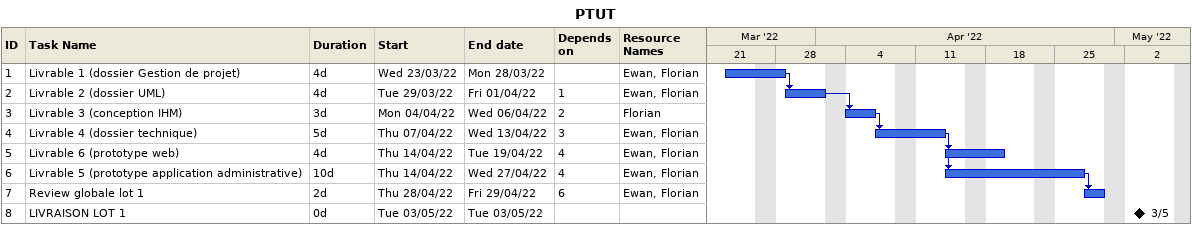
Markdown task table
PTUT

| ID | Task | Duration | Start | Finish | Predecessors | Resources |
|---|---|---|---|---|---|---|
| 1 | Livrable 1 (dossier Gestion de projet) | 4d | 2022-03-23 | 2022-03-28 |  | Ewan, Florian |
| 2 | Livrable 2 (dossier UML) | 4d | 2022-03-29 | 2022-04-01 | 1 | Ewan, Florian |
| 3 | Livrable 3 (conception IHM) | 3d | 2022-04-04 | 2022-04-06 | 2 | Florian |
| 4 | Livrable 4 (dossier technique) | 5d | 2022-04-07 | 2022-04-13 | 3 | Ewan, Florian |
| 5 | Livrable 6 (prototype web) | 4d | 2022-04-14 | 2022-04-19 | 4 | Ewan, Florian |
| 6 | Livrable 5 (prototype application administrative) | 10d | 2022-04-14 | 2022-04-27 | 4 | Ewan, Florian |
| 7 | Review globale lot 1 | 2d | 2022-04-28 | 2022-04-29 | 6 | Ewan, Florian |
| 8 | LIVRAISON LOT 1 | 0d | 2022-05-03 | 2022-05-03 |  |  |
